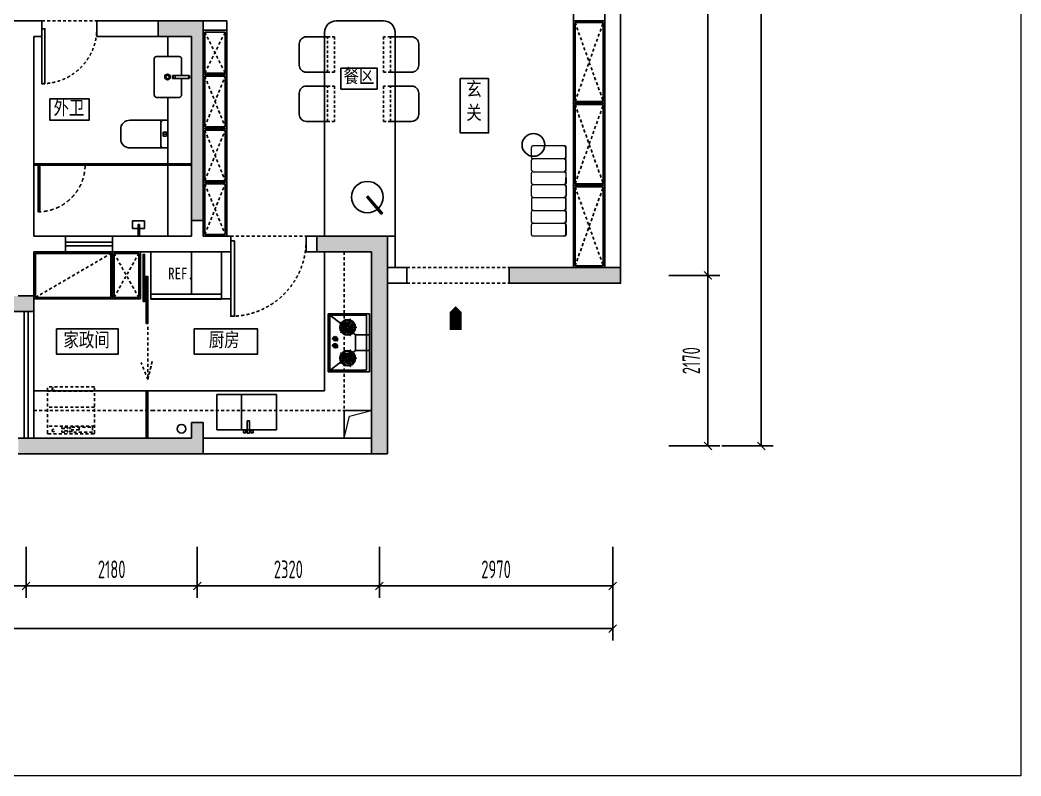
# Model space of a CAD drawing. Header units: millimetres. Extents: x 21217 to 46165, y -231 to 25473.
# Drawn here: x 33419 to 46165, y -231 to 9388 of the extents above; entities that cross this region are included whole.
import ezdxf

# ---------------------------------------------------------------- set-up
doc = ezdxf.new("R2010")
doc.units = ezdxf.units.MM
doc.linetypes.add('HIDDEN2', pattern=[4.7625, 3.175, -1.5875])
doc.linetypes.add('JIS_02_0.7', pattern=[1.35, 0.75, -0.6])
doc.layers.get('Defpoints').update_dxf_attribs({"color": 250})
doc.layers.add('FF-FUAN', color=51, linetype='Continuous')
doc.layers.add('Q◆06 新建墙体', color=7, linetype='Continuous')
for name, color, linetype, lineweight in [('Other Line', 25, 'Continuous', 0), ('Q◆02 墙柱填充', 250, 'Continuous', 0), ('Z☆08 细线层', 8, 'Continuous', 0)]:
    doc.layers.add(name, color=color, linetype=linetype, lineweight=lineweight)
doc.styles.add('CCD_DIM', font='ARCHS.SHX', dxfattribs={"width": 0.7})
doc.styles.add('仿宋', font='', dxfattribs={"width": 0.8})
doc.styles.get('仿宋').set_extended_font_data('FangSong_GB2312')
doc.dimstyles.new('海龍1：100', dxfattribs={"dimscale": 100, "dimtxt": 2.25, "dimasz": 1, "dimexe": 1.5, "dimexo": 1, "dimgap": 1, "dimtad": 1, "dimdec": 0, "dimdsep": 46, "dimtxsty": 'CCD_DIM', "dimblk": 'ARCHTICK', "dimcen": 1, "dimclrd": 66, "dimclre": 66, "dimclrt": 41, "dimadec": 0, "dimazin": 2, "dimtfac": 1, "dimtdec": 4, "dimtix": 1, "dimtmove": 2, "dimatfit": 3, "dimldrblk": 'hl_arrow3', "dimfxl": 5, "dimfxlon": 1, "dimtolj": 1, "dimarcsym": 0})

# ---------------------------------------------------------------- blocks, each defined once
blk = doc.blocks.new('_ArchTick')
at = {"color": 2, "linetype": 'ByBlock', "const_width": 0.15}
blk.add_lwpolyline([(-0.5, -0.5), (0.5, 0.5)], dxfattribs=at)
blk = doc.blocks.new('*D24')
at = {"color": 66, "lineweight": -2, "transparency": 16777216}
for p, q in [((30496, 2686), (30496, 2036)), ((33496, 2686), (33496, 2036)), ((30496, 2186), (33496, 2186))]:
    blk.add_line(p, q, dxfattribs=at)
at = {"layer": 'Defpoints', "color": 0, "lineweight": 15, "transparency": 16777216}
for p in [(33496, 3372), (30496, 3222), (33496, 2186)]:
    blk.add_point(p, dxfattribs=at)
at = {"color": 66, "lineweight": -2, "transparency": 16777216, "xscale": 100, "yscale": 100, "zscale": 100, "rotation": 180}
blk.add_blockref('_ArchTick', (30496, 2186), dxfattribs=at)
at = {"color": 66, "lineweight": -2, "transparency": 16777216, "xscale": 100, "yscale": 100, "zscale": 100}
blk.add_blockref('_ArchTick', (33496, 2186), dxfattribs=at)
at = {"color": 41, "transparency": 16777216, "insert": (31996, 2398), "char_height": 225, "attachment_point": 5, "style": 'CCD_DIM'}
blk.add_mtext('\\A1;3000', dxfattribs=at)
blk = doc.blocks.new('hl_arrow3')
at = {"color": 2}
blk.add_line((0, 0), (-1, 0), dxfattribs=at)
at = {"color": 2, "const_width": 0.1}
blk.add_lwpolyline([(-0.75, -1.3), (0, 0), (-0.75, 1.3)], dxfattribs=at)
blk = doc.blocks.new('*D25')
at = {"color": 66, "lineweight": -2, "transparency": 16777216}
for p, q in [((33496, 2686), (33496, 2036)), ((35676, 2686), (35676, 2036)), ((33496, 2186), (35676, 2186))]:
    blk.add_line(p, q, dxfattribs=at)
at = {"layer": 'Defpoints', "color": 0, "lineweight": 15, "transparency": 16777216}
for p in [(33496, 3372), (35676, 3372), (35676, 2186)]:
    blk.add_point(p, dxfattribs=at)
at = {"color": 66, "lineweight": -2, "transparency": 16777216, "xscale": 100, "yscale": 100, "zscale": 100, "rotation": 180}
blk.add_blockref('_ArchTick', (33496, 2186), dxfattribs=at)
at = {"color": 66, "lineweight": -2, "transparency": 16777216, "xscale": 100, "yscale": 100, "zscale": 100}
blk.add_blockref('_ArchTick', (35676, 2186), dxfattribs=at)
at = {"color": 41, "transparency": 16777216, "insert": (34586, 2398), "char_height": 225, "attachment_point": 5, "style": 'CCD_DIM'}
blk.add_mtext('\\A1;2180', dxfattribs=at)
blk = doc.blocks.new('*D26')
at = {"color": 66, "lineweight": -2, "transparency": 16777216}
for p, q in [((35676, 2686), (35676, 2036)), ((37996, 2686), (37996, 2036)), ((35676, 2186), (37996, 2186))]:
    blk.add_line(p, q, dxfattribs=at)
at = {"layer": 'Defpoints', "color": 0, "lineweight": 15, "transparency": 16777216}
for p in [(35676, 3372), (37996, 3394), (37996, 2186)]:
    blk.add_point(p, dxfattribs=at)
at = {"color": 66, "lineweight": -2, "transparency": 16777216, "xscale": 100, "yscale": 100, "zscale": 100, "rotation": 180}
blk.add_blockref('_ArchTick', (35676, 2186), dxfattribs=at)
at = {"color": 66, "lineweight": -2, "transparency": 16777216, "xscale": 100, "yscale": 100, "zscale": 100}
blk.add_blockref('_ArchTick', (37996, 2186), dxfattribs=at)
at = {"color": 41, "transparency": 16777216, "insert": (36836, 2398), "char_height": 225, "attachment_point": 5, "style": 'CCD_DIM'}
blk.add_mtext('\\A1;2320', dxfattribs=at)
blk = doc.blocks.new('*D27')
at = {"color": 66, "lineweight": -2, "transparency": 16777216}
for p, q in [((37996, 2686), (37996, 2036)), ((40966, 2686), (40966, 2036)), ((37996, 2186), (40966, 2186))]:
    blk.add_line(p, q, dxfattribs=at)
at = {"layer": 'Defpoints', "color": 0, "lineweight": 15, "transparency": 16777216}
for p in [(37996, 3394), (40966, 3394), (40966, 2186)]:
    blk.add_point(p, dxfattribs=at)
at = {"color": 66, "lineweight": -2, "transparency": 16777216, "xscale": 100, "yscale": 100, "zscale": 100, "rotation": 180}
blk.add_blockref('_ArchTick', (37996, 2186), dxfattribs=at)
at = {"color": 66, "lineweight": -2, "transparency": 16777216, "xscale": 100, "yscale": 100, "zscale": 100}
blk.add_blockref('_ArchTick', (40966, 2186), dxfattribs=at)
at = {"color": 41, "transparency": 16777216, "insert": (39481, 2398), "char_height": 225, "attachment_point": 5, "style": 'CCD_DIM'}
blk.add_mtext('\\A1;2970', dxfattribs=at)
blk = doc.blocks.new('*D28')
at = {"color": 66, "lineweight": -2, "transparency": 16777216}
for p, q in [((25206, 2144), (25206, 1494)), ((40966, 2144), (40966, 1494)), ((40966, 1644), (25206, 1644))]:
    blk.add_line(p, q, dxfattribs=at)
at = {"layer": 'Defpoints', "color": 0, "lineweight": 15, "transparency": 16777216}
for p in [(25206, 3706), (40966, 2852), (25206, 1644)]:
    blk.add_point(p, dxfattribs=at)
at = {"color": 66, "lineweight": -2, "transparency": 16777216, "xscale": 100, "yscale": 100, "zscale": 100, "rotation": 180}
blk.add_blockref('_ArchTick', (25206, 1644), dxfattribs=at)
at = {"color": 66, "lineweight": -2, "transparency": 16777216, "xscale": 100, "yscale": 100, "zscale": 100}
blk.add_blockref('_ArchTick', (40966, 1644), dxfattribs=at)
at = {"color": 41, "transparency": 16777216, "insert": (33086, 1856), "char_height": 225, "attachment_point": 5, "style": 'CCD_DIM'}
blk.add_mtext('\\A1;15760', dxfattribs=at)
blk = doc.blocks.new('*D35')
at = {"color": 66, "lineweight": -2, "transparency": 16777216}
for p, q in [((41679, 15738), (42329, 15738)), ((42179, 15738), (42179, 6138)), ((41679, 6138), (42329, 6138))]:
    blk.add_line(p, q, dxfattribs=at)
at = {"layer": 'Defpoints', "color": 0, "lineweight": 15, "transparency": 16777216}
for p in [(40466, 15738), (40674, 6138), (42179, 6138)]:
    blk.add_point(p, dxfattribs=at)
at = {"color": 66, "lineweight": -2, "transparency": 16777216, "xscale": 100, "yscale": 100, "zscale": 100}
for p, rotation in [((42179, 15738), 90), ((42179, 6138), 270)]:
    blk.add_blockref('_ArchTick', p, dxfattribs=dict(at, rotation=rotation))
at = {"color": 41, "transparency": 16777216, "insert": (41967, 10938), "char_height": 225, "attachment_point": 5, "rotation": 90, "style": 'CCD_DIM'}
blk.add_mtext('\\A1;9600', dxfattribs=at)
blk = doc.blocks.new('*D36')
at = {"color": 66, "lineweight": -2, "transparency": 16777216}
for p, q in [((41679, 6138), (42329, 6138)), ((42179, 6138), (42179, 3968)), ((41679, 3968), (42329, 3968))]:
    blk.add_line(p, q, dxfattribs=at)
at = {"layer": 'Defpoints', "color": 0, "lineweight": 15, "transparency": 16777216}
for p in [(40674, 6138), (40674, 3968), (42179, 3968)]:
    blk.add_point(p, dxfattribs=at)
at = {"color": 66, "lineweight": -2, "transparency": 16777216, "xscale": 100, "yscale": 100, "zscale": 100}
for p, rotation in [((42179, 6138), 90), ((42179, 3968), 270)]:
    blk.add_blockref('_ArchTick', p, dxfattribs=dict(at, rotation=rotation))
at = {"color": 41, "transparency": 16777216, "insert": (41967, 5053), "char_height": 225, "attachment_point": 5, "rotation": 90, "style": 'CCD_DIM'}
blk.add_mtext('\\A1;2170', dxfattribs=at)
blk = doc.blocks.new('*D37')
at = {"color": 66, "lineweight": -2, "transparency": 16777216}
for p, q in [((42358, 15838), (43008, 15838)), ((42858, 3968), (42858, 15838)), ((42358, 3968), (43008, 3968))]:
    blk.add_line(p, q, dxfattribs=at)
at = {"layer": 'Defpoints', "color": 0, "lineweight": 15, "transparency": 16777216}
for p in [(41352, 15838), (42858, 15838), (41352, 3968)]:
    blk.add_point(p, dxfattribs=at)
at = {"color": 66, "lineweight": -2, "transparency": 16777216, "xscale": 100, "yscale": 100, "zscale": 100}
for p, rotation in [((42858, 15838), 90), ((42858, 3968), 270)]:
    blk.add_blockref('_ArchTick', p, dxfattribs=dict(at, rotation=rotation))
at = {"color": 41, "transparency": 16777216, "insert": (42645, 9903), "char_height": 225, "attachment_point": 5, "rotation": 90, "style": 'CCD_DIM'}
blk.add_mtext('\\A1;11870', dxfattribs=at)
blk = doc.blocks.new('HFFVD')
at = {"color": 251, "linetype": 'JIS_02_0.7', "ltscale": 50}
blk.add_lwpolyline([(-1410227, -944635), (-1409727, -944635), (-1409727, -944535), (-1410227, -944535)], close=True, dxfattribs=at)
at = {"color": 2}
blk.add_lwpolyline([(-1409727, -944635), (-1409727, -944935, -0.414214), (-1409827, -945035), (-1410127, -945035, -0.414214), (-1410227, -944935), (-1410227, -944635)], format="xyb", dxfattribs=at)
blk = doc.blocks.new('JGFBGFBV')
at = {"color": 2}
for p, q in [((-1288079, -1148206), (-1288196, -1148206)), ((-1288312, -1148324), (-1288312, -1148806)), ((-1287962, -1148806), (-1287962, -1148324)), ((-1288312, -1148806), (-1287962, -1148806)), ((-1288293, -1148718), (-1287982, -1148718)), ((-1288137, -1148790), (-1288137, -1148747))]:
    blk.add_line(p, q, dxfattribs=at)
blk.add_lwpolyline([(-1288163, -1148790), (-1288112, -1148790), (-1288112, -1148747), (-1288163, -1148747)], close=True, dxfattribs=at)
for centre, radius, start, end in [((-1288201, -1148317), 112, 87.5217, 183.4945), ((-1288074, -1148317), 112, 356.5055, 92.4783), ((-1288291, -1148739), 21.3, 94.8555, 173.6794), ((-1287984, -1148739), 21.3, 6.3206, 85.1445)]:
    blk.add_arc(centre, radius, start, end, dxfattribs=at)
blk = doc.blocks.new('HGHBGGBF')
at = {"color": 251}
for points in [[(-122009, -1531607), (-121854, -1531607), (-121854, -1531371), (-122009, -1531371)], [(-121934, -1531507), (-121704, -1531507), (-121704, -1531479), (-121934, -1531479)]]:
    blk.add_lwpolyline(points, close=True, dxfattribs=at)
blk = doc.blocks.new('KJJJGHNHG')
at = {"color": 2, "ltscale": 1000}
for p, q in [((-1399026, -958955), (-1399026, -958484)), ((-1399026, -958484), (-1398226, -958484)), ((-1398693, -958955), (-1398693, -958484)), ((-1398226, -958484), (-1398226, -958955)), ((-1398618, -959003), (-1398618, -958838)), ((-1398618, -958838), (-1398585, -958838)), ((-1398585, -958838), (-1398585, -959003)), ((-1398226, -958955), (-1399026, -958955)), ((-1398585, -959003), (-1398618, -959003))]:
    blk.add_line(p, q, dxfattribs=at)
at = {"color": 2}
for p, q in [((-1398667, -958995), (-1398667, -958967)), ((-1398667, -958967), (-1398635, -958967)), ((-1398635, -958995), (-1398667, -958995)), ((-1398635, -958967), (-1398635, -958995)), ((-1398537, -958967), (-1398568, -958967)), ((-1398568, -958967), (-1398568, -958995)), ((-1398568, -958995), (-1398537, -958995)), ((-1398537, -958995), (-1398537, -958967))]:
    blk.add_line(p, q, dxfattribs=at)
blk = doc.blocks.new('JHHHBGFGBG')
at = {"color": 251, "linetype": 'HIDDEN2', "ltscale": 600}
for p, q in [((-1406821, -943394, 0), (-1406081, -943394, 0)), ((-1406821, -943921, 0), (-1406821, -943394, 0)), ((-1406551, -943394, 0), (-1406351, -943394, 0)), ((-1406551, -943571, 0), (-1406551, -943394, 0)), ((-1406351, -943394, 0), (-1406351, -943571, 0)), ((-1406081, -943394, 0), (-1406081, -943921, 0)), ((-1406551, -943571, 0), (-1406821, -943921, 0)), ((-1406351, -943571, 0), (-1406551, -943571, 0)), ((-1406351, -943571, 0), (-1406081, -943921, 0)), ((-1406081, -943921, 0), (-1406821, -943921, 0))]:
    blk.add_line(p, q, dxfattribs=at)
at = {"color": 2}
for p, q in [((-1406801, -943901, 0), (-1406801, -943434, 0)), ((-1406801, -943434, 0), (-1406101, -943434, 0)), ((-1406101, -943434, 0), (-1406101, -943901, 0)), ((-1406649, -943604, 0), (-1406649, -943564, 0)), ((-1406646, -943604, 0), (-1406646, -943564, 0)), ((-1406256, -943604, 0), (-1406256, -943564, 0)), ((-1406253, -943604, 0), (-1406253, -943564, 0)), ((-1406712, -943653, 0), (-1406751, -943640, 0)), ((-1406711, -943650, 0), (-1406750, -943637, 0)), ((-1406688, -943726, 0), (-1406712, -943759, 0)), ((-1406686, -943728, 0), (-1406710, -943761, 0)), ((-1406609, -943728, 0), (-1406585, -943761, 0)), ((-1406606, -943726, 0), (-1406582, -943759, 0)), ((-1406583, -943650, 0), (-1406545, -943637, 0)), ((-1406582, -943653, 0), (-1406544, -943640, 0)), ((-1406319, -943653, 0), (-1406358, -943640, 0)), ((-1406318, -943650, 0), (-1406357, -943637, 0)), ((-1406296, -943726, 0), (-1406320, -943759, 0)), ((-1406293, -943728, 0), (-1406317, -943761, 0)), ((-1406216, -943728, 0), (-1406192, -943761, 0)), ((-1406213, -943726, 0), (-1406190, -943759, 0)), ((-1406191, -943650, 0), (-1406152, -943637, 0)), ((-1406190, -943653, 0), (-1406151, -943640, 0)), ((-1406499, -943815, 0), (-1406499, -943850, 0)), ((-1406493, -943815, 0), (-1406493, -943850, 0)), ((-1406409, -943815, 0), (-1406409, -943850, 0)), ((-1406403, -943815, 0), (-1406403, -943850, 0)), ((-1406101, -943901, 0), (-1406801, -943901, 0))]:
    blk.add_line(p, q, dxfattribs=at)
at = {"color": 251}
for p, q in [((-1406526, -943831, 0), (-1406529, -943831, 0)), ((-1406526, -943834, 0), (-1406529, -943834, 0)), ((-1406497, -943803, 0), (-1406497, -943800, 0)), ((-1406496, -943863, 0), (-1406496, -943866, 0)), ((-1406494, -943803, 0), (-1406494, -943800, 0)), ((-1406475, -943811, 0), (-1406473, -943809, 0)), ((-1406436, -943831, 0), (-1406439, -943831, 0)), ((-1406436, -943834, 0), (-1406439, -943834, 0)), ((-1406407, -943803, 0), (-1406407, -943800, 0)), ((-1406406, -943863, 0), (-1406406, -943866, 0)), ((-1406404, -943803, 0), (-1406404, -943800, 0)), ((-1406385, -943811, 0), (-1406382, -943809, 0))]:
    blk.add_line(p, q, dxfattribs=at)
at = {"color": 2}
for centre, radius in [((-1406647, -943672, 0), 66), ((-1406255, -943672, 0), 66), ((-1406647, -943672, 0), 38.5), ((-1406647, -943672, 0), 16.5), ((-1406255, -943672, 0), 38.5), ((-1406255, -943672, 0), 16.5), ((-1406496, -943833, 0), 20), ((-1406406, -943833, 0), 20)]:
    blk.add_circle(centre, radius, dxfattribs=at)
at = {"color": 251}
for centre in [(-1406647, -943672, 0), (-1406255, -943672, 0)]:
    blk.add_circle(centre, 47.3, dxfattribs=at)
for centre, radius, start, end in [((-1406647, -943672, 0), 99, 90.9556, 161.0457), ((-1406647, -943672, 0), 88, 91.075, 160.9263), ((-1406647, -943672, 0), 99, 18.9556, 89.0457), ((-1406647, -943672, 0), 88, 19.075, 88.9263), ((-1406255, -943672, 0), 99, 90.9543, 161.0444), ((-1406255, -943672, 0), 88, 91.0737, 160.925), ((-1406255, -943672, 0), 99, 18.9543, 89.0444), ((-1406255, -943672, 0), 88, 19.0737, 88.925), ((-1406647, -943672, 0), 99, 162.9556, 233.0457), ((-1406647, -943672, 0), 88, 163.075, 232.9263), ((-1406647, -943672, 0), 88, 235.075, 304.9263), ((-1406675, -943672, 0), 5.5, 0.0007, 180.0007), ((-1406647, -943672, 0), 33, 180.0007, 213.5265), ((-1406670, -943687, 0), 5.5, 213.5265, 33.5265), ((-1406647, -943672, 0), 22, 180.0007, 213.5265), ((-1406649, -943645, 0), 5.5, 93.5265, 273.5265), ((-1406647, -943672, 0), 33, 60.0007, 93.5265), ((-1406647, -943672, 0), 22, 60.0007, 93.5265), ((-1406633, -943696, 0), 5.5, 120.0007, 300.0007), ((-1406633, -943648, 0), 5.5, 240.0007, 60.0007), ((-1406647, -943672, 0), 22, 300.0007, 333.5265), ((-1406647, -943672, 0), 33, 300.0007, 333.5265), ((-1406623, -943684, 0), 5.5, 333.5265, 153.5265), ((-1406647, -943672, 0), 88, 307.075, 16.9263), ((-1406647, -943672, 0), 99, 306.9556, 17.0457), ((-1406255, -943672, 0), 99, 162.9543, 233.0444), ((-1406255, -943672, 0), 88, 163.0737, 232.925), ((-1406255, -943672, 0), 88, 235.0737, 304.925), ((-1406279, -943684, 0), 5.5, 26.4735, 206.4735), ((-1406255, -943672, 0), 33, 206.4735, 239.9993), ((-1406268, -943648, 0), 5.5, 119.9993, 299.9993), ((-1406255, -943672, 0), 22, 206.4735, 239.9993), ((-1406255, -943672, 0), 33, 86.4735, 119.9993), ((-1406268, -943696, 0), 5.5, 239.9993, 59.9993), ((-1406255, -943672, 0), 22, 86.4735, 119.9993), ((-1406253, -943645, 0), 5.5, 266.4735, 86.4735), ((-1406232, -943687, 0), 5.5, 146.4735, 326.4735), ((-1406255, -943672, 0), 22, 326.4735, 359.9993), ((-1406227, -943672, 0), 5.5, 359.9993, 179.9993), ((-1406255, -943672, 0), 33, 326.4735, 359.9993), ((-1406255, -943672, 0), 88, 307.0737, 16.925), ((-1406255, -943672, 0), 99, 306.9543, 17.0444), ((-1406647, -943672, 0), 99, 234.9556, 305.0457), ((-1406496, -943833, 0), 33, 92.6046, 177.3941), ((-1406496, -943833, 0), 33, 182.6046, 269.9993), ((-1406496, -943833, 0), 30, 92.8653, 177.1333), ((-1406496, -943833, 0), 30, 182.8653, 269.9993), ((-1406496, -943833, 0), 18, 99.5934, 260.4053), ((-1406496, -943833, 0), 33, 44.9993, 87.3941), ((-1406496, -943833, 0), 30, 44.9993, 87.1333), ((-1406496, -943833, 0), 18, 279.5934, 80.4053), ((-1406406, -943833, 0), 33, 92.6046, 177.3941), ((-1406406, -943833, 0), 33, 182.6046, 269.9993), ((-1406406, -943833, 0), 30, 92.8653, 177.1333), ((-1406406, -943833, 0), 30, 182.8653, 269.9993), ((-1406406, -943833, 0), 18, 99.5934, 260.4053), ((-1406406, -943833, 0), 33, 44.9993, 87.3941), ((-1406406, -943833, 0), 30, 44.9993, 87.1333), ((-1406406, -943833, 0), 18, 279.5934, 80.4053), ((-1406255, -943672, 0), 99, 234.9543, 305.0444)]:
    blk.add_arc(centre, radius, start, end, dxfattribs=at)
at = {"color": 2}
for centre, radius, start, end in [((-1406647, -943564, 0), 1.65, 0.0007, 180.0007), ((-1406647, -943604, 0), 1.65, 180.0007, 0.0007), ((-1406255, -943564, 0), 1.65, 359.9993, 179.9993), ((-1406255, -943604, 0), 1.65, 179.9993, 359.9993), ((-1406750, -943639, 0), 1.65, 72.0007, 252.0007), ((-1406712, -943651, 0), 1.65, 252.0007, 72.0007), ((-1406687, -943727, 0), 1.65, 324.0007, 144.0007), ((-1406607, -943727, 0), 1.65, 36.0007, 216.0007), ((-1406583, -943651, 0), 1.65, 108.0007, 288.0007), ((-1406544, -943639, 0), 1.65, 288.0007, 108.0007), ((-1406358, -943639, 0), 1.65, 71.9993, 251.9993), ((-1406319, -943651, 0), 1.65, 251.9993, 71.9993), ((-1406294, -943727, 0), 1.65, 323.9993, 143.9993), ((-1406215, -943727, 0), 1.65, 35.9993, 215.9993), ((-1406190, -943651, 0), 1.65, 107.9993, 287.9993), ((-1406152, -943639, 0), 1.65, 287.9993, 107.9993), ((-1406711, -943760, 0), 1.65, 144.0007, 324.0007), ((-1406584, -943760, 0), 1.65, 216.0007, 36.0007), ((-1406496, -943816, 0), 3.01, 355.1237, 184.8749), ((-1406496, -943850, 0), 3.01, 175.1237, 4.8749), ((-1406406, -943816, 0), 3.01, 355.1237, 184.8749), ((-1406406, -943850, 0), 3.01, 175.1237, 4.8749), ((-1406318, -943760, 0), 1.65, 143.9993, 323.9993), ((-1406191, -943760, 0), 1.65, 215.9993, 35.9993)]:
    blk.add_arc(centre, radius, start, end, dxfattribs=at)
blk = doc.blocks.new('JHGFGB')
at = {"color": 2}
for p, q in [((-1403567, -1043977), (-1403567, -1043077)), ((-1403567, -1043077), (-1402967, -1043077)), ((-1403505, -1043977), (-1403505, -1043077)), ((-1402967, -1043077), (-1402967, -1043977)), ((-1403505, -1043461), (-1402967, -1043461)), ((-1402967, -1043977), (-1403567, -1043977))]:
    blk.add_line(p, q, dxfattribs=at)
blk = doc.blocks.new('KUJKJKU')
at = {"color": 2, "linetype": 'JIS_02_0.7', "ltscale": 50}
for p, q in [((22598, -156001), (22598, -156591)), ((23188, -155991), (22608, -155991)), ((23198, -156001), (23198, -156591)), ((23198, -156591), (22598, -156591))]:
    blk.add_line(p, q, dxfattribs=at)
at = {"color": 251, "linetype": 'JIS_02_0.7', "ltscale": 50}
for p, q in [((23004, -156076), (23004, -156012)), ((23198, -156091), (22598, -156091)), ((23004, -156044), (22911, -156044)), ((23198, -156333), (22598, -156333)), ((22598, -156534), (23198, -156534))]:
    blk.add_line(p, q, dxfattribs=at)
for points in [[(22853, -156030), (22781, -156030), (22781, -156013), (22853, -156013)], [(23173, -156012), (22911, -156012), (22911, -156076), (23173, -156076)], [(22853, -156076), (22781, -156076), (22781, -156059), (22853, -156059)]]:
    blk.add_lwpolyline(points, close=True, dxfattribs=at)
for centre, radius in [((22886, -156021, 0), 6.66), ((22673, -156034, 0), 15.2), ((22886, -156066, 0), 6.66), ((22673, -156561, 0), 15.2)]:
    blk.add_circle(centre, radius, dxfattribs=at)
at = {"color": 2, "linetype": 'JIS_02_0.7', "ltscale": 50}
for centre, start, end in [((22608, -156001, 0), 90, 180), ((23188, -156001, 0), 0, 90)]:
    blk.add_arc(centre, 10, start, end, dxfattribs=at)
blk = doc.blocks.new('BVC C C')
at = {"color": 251}
for p, q in [((-1304582, -1068346), (-1304582, -1068326)), ((-1304082, -1068346), (-1304082, -1068326))]:
    blk.add_line(p, q, dxfattribs=at)
blk.add_lwpolyline([(-1304582, -1067836), (-1304562, -1067836), (-1304562, -1068336), (-1304582, -1068336)], close=True, dxfattribs=at)
at = {"color": 251, "linetype": 'JIS_02_0.7', "ltscale": 50}
blk.add_arc((-1304582, -1068336), 500, 1.146, 90, dxfattribs=at)
blk = doc.blocks.new('A$C06E416F3')
at = {"color": 2, "lineweight": 0}
for p, q in [((0, 41), (0, 881)), ((4, 891), (3, 883)), ((6, 898), (4, 891)), ((10, 905), (6, 898)), ((15, 911), (10, 905)), ((21, 915), (15, 911)), ((27, 919), (21, 915)), ((35, 921), (27, 919)), ((43, 922), (35, 921)), ((41, 919), (300, 919)), ((310, 921), (302, 922)), ((317, 919), (310, 921)), ((324, 915), (317, 919)), ((329, 911), (324, 915)), ((334, 905), (329, 911)), ((338, 898), (334, 905)), ((340, 891), (338, 898)), ((341, 883), (340, 891)), ((341, 881), (341, 41)), ((345, 891), (344, 883)), ((347, 898), (345, 891)), ((351, 905), (347, 898)), ((356, 911), (351, 905)), ((362, 915), (356, 911)), ((368, 919), (362, 915)), ((376, 921), (368, 919)), ((384, 922), (376, 921)), ((382, 919), (644, 919)), ((654, 921), (646, 922)), ((661, 919), (654, 921)), ((668, 915), (661, 919)), ((674, 911), (668, 915)), ((679, 905), (674, 911)), ((682, 898), (679, 905)), ((684, 891), (682, 898)), ((682, 881), (682, 41)), ((685, 883), (684, 891)), ((686, 891), (685, 883)), ((688, 898), (686, 891)), ((692, 905), (688, 898)), ((697, 911), (692, 905)), ((703, 915), (697, 911)), ((709, 919), (703, 915)), ((717, 921), (709, 919)), ((725, 922), (717, 921)), ((985, 919), (723, 919)), ((995, 921), (987, 922)), ((1002, 919), (995, 921)), ((1009, 915), (1002, 919)), ((1015, 911), (1009, 915)), ((1020, 905), (1015, 911)), ((1023, 898), (1020, 905)), ((1026, 891), (1023, 898)), ((1027, 891), (1026, 883)), ((1026, 883), (1026, 891)), ((1026, 881), (1026, 41)), ((1029, 898), (1027, 891)), ((1033, 905), (1029, 898)), ((1038, 911), (1033, 905)), ((1044, 915), (1038, 911)), ((1050, 919), (1044, 915)), ((1058, 921), (1050, 919)), ((1066, 922), (1058, 921)), ((1064, 919), (1326, 919)), ((1336, 921), (1328, 922)), ((1343, 919), (1336, 921)), ((1350, 915), (1343, 919)), ((1356, 911), (1350, 915)), ((1361, 905), (1356, 911)), ((1364, 898), (1361, 905)), ((1367, 891), (1364, 898)), ((1367, 883), (1367, 891)), ((1367, 881), (1367, 41)), ((1374, 898), (1371, 891)), ((1371, 891), (1371, 883)), ((1377, 905), (1374, 898)), ((1382, 911), (1377, 905)), ((1388, 915), (1382, 911)), ((1395, 919), (1388, 915)), ((1402, 921), (1395, 919)), ((1410, 922), (1402, 921)), ((1408, 919), (1671, 919)), ((1680, 921), (1672, 922)), ((1687, 919), (1680, 921)), ((1694, 915), (1687, 919)), ((1700, 911), (1694, 915)), ((1705, 905), (1700, 911)), ((1708, 898), (1705, 905)), ((1711, 891), (1708, 898)), ((1708, 881), (1708, 41)), ((1712, 883), (1711, 891)), ((1715, 898), (1712, 891)), ((1712, 891), (1712, 883)), ((1718, 905), (1715, 898)), ((1723, 911), (1718, 905)), ((1729, 915), (1723, 911)), ((1736, 919), (1729, 915)), ((1743, 921), (1736, 919)), ((1751, 922), (1743, 921)), ((1749, 919), (2012, 919)), ((1749, 919), (2012, 919)), ((2021, 921), (2013, 922)), ((2029, 919), (2021, 921)), ((2035, 915), (2029, 919)), ((2041, 911), (2035, 915)), ((2046, 905), (2041, 911)), ((2050, 898), (2046, 905)), ((2052, 891), (2050, 898)), ((2053, 883), (2052, 891)), ((2056, 898), (2053, 891)), ((2053, 891), (2053, 883)), ((2053, 265), (2053, 881)), ((2059, 905), (2056, 898)), ((2064, 911), (2059, 905)), ((2070, 915), (2064, 911)), ((2077, 919), (2070, 915)), ((2084, 921), (2077, 919)), ((2092, 922), (2084, 921)), ((2091, 919), (2353, 919)), ((2091, 919), (2353, 919)), ((2362, 921), (2354, 922)), ((2370, 919), (2362, 921)), ((2376, 915), (2370, 919)), ((2382, 911), (2376, 915)), ((2387, 905), (2382, 911)), ((2391, 898), (2387, 905)), ((2393, 891), (2391, 898)), ((2394, 883), (2393, 891)), ((2394, 265), (2394, 881)), ((3, 65), (3, 57)), ((3, 57), (5, 49)), ((3, 43), (4, 35)), ((4, 35), (6, 27)), ((5, 49), (9, 42)), ((6, 27), (10, 21)), ((9, 42), (13, 35)), ((10, 21), (15, 15)), ((13, 35), (20, 30)), ((15, 15), (21, 10)), ((20, 30), (27, 25)), ((21, 10), (27, 6)), ((27, 25), (34, 23)), ((27, 6), (35, 4)), ((34, 23), (43, 22)), ((35, 4), (43, 3)), ((303, 19), (41, 19)), ((300, 0), (41, 0)), ((302, 3), (310, 4)), ((305, 22), (313, 23)), ((310, 4), (317, 6)), ((313, 23), (320, 25)), ((317, 6), (324, 10)), ((320, 25), (327, 29)), ((324, 10), (329, 15)), ((327, 29), (333, 34)), ((329, 15), (334, 21)), ((333, 34), (337, 40)), ((334, 21), (338, 27)), ((337, 40), (341, 46)), ((338, 27), (340, 35)), ((340, 35), (341, 43)), ((341, 46), (343, 54)), ((343, 54), (344, 62)), ((344, 62), (344, 54)), ((344, 54), (346, 46)), ((344, 43), (345, 35)), ((345, 35), (347, 27)), ((346, 46), (350, 39)), ((347, 27), (351, 21)), ((350, 39), (354, 32)), ((351, 21), (356, 15)), ((354, 32), (361, 26)), ((356, 15), (362, 10)), ((361, 26), (368, 22)), ((362, 10), (368, 6)), ((368, 22), (375, 20)), ((368, 6), (376, 4)), ((375, 20), (384, 19)), ((376, 4), (384, 3)), ((644, 16), (382, 16)), ((644, 0), (382, 0)), ((646, 19), (654, 20)), ((646, 3), (654, 4)), ((654, 20), (661, 22)), ((654, 4), (661, 6)), ((661, 22), (668, 26)), ((661, 6), (668, 10)), ((668, 26), (674, 31)), ((668, 10), (674, 15)), ((674, 31), (679, 36)), ((674, 15), (679, 21)), ((679, 36), (682, 43)), ((679, 21), (682, 27)), ((682, 43), (684, 50)), ((682, 27), (684, 35)), ((684, 50), (685, 58)), ((684, 35), (685, 43)), ((685, 58), (686, 50)), ((685, 43), (686, 35)), ((686, 50), (688, 43)), ((686, 35), (688, 27)), ((688, 43), (692, 36)), ((688, 27), (692, 21)), ((692, 36), (697, 31)), ((692, 21), (697, 15)), ((697, 31), (703, 26)), ((697, 15), (703, 10)), ((703, 26), (709, 22)), ((703, 10), (709, 6)), ((709, 22), (717, 20)), ((709, 6), (717, 4)), ((717, 20), (725, 19)), ((717, 4), (725, 3)), ((723, 16), (985, 16)), ((723, 0), (985, 0)), ((987, 19), (995, 20)), ((987, 3), (995, 4)), ((995, 20), (1003, 22)), ((995, 4), (1002, 6)), ((1002, 6), (1009, 10)), ((1003, 22), (1010, 26)), ((1009, 10), (1015, 15)), ((1010, 26), (1016, 32)), ((1015, 15), (1020, 21)), ((1016, 32), (1021, 39)), ((1020, 21), (1023, 27)), ((1021, 39), (1024, 46)), ((1023, 27), (1026, 35)), ((1024, 46), (1026, 54)), ((1026, 54), (1026, 62)), ((1026, 43), (1027, 35)), ((1026, 35), (1026, 43)), ((1027, 35), (1029, 27)), ((1029, 27), (1033, 21)), ((1030, 62), (1030, 54)), ((1030, 54), (1032, 46)), ((1032, 46), (1035, 39)), ((1033, 21), (1038, 15)), ((1035, 39), (1040, 32)), ((1038, 15), (1044, 10)), ((1040, 32), (1046, 26)), ((1044, 10), (1050, 6)), ((1046, 26), (1053, 22)), ((1050, 6), (1058, 4)), ((1053, 22), (1061, 20)), ((1058, 4), (1066, 3)), ((1061, 20), (1069, 19)), ((1326, 0), (1064, 0)), ((1326, 16), (1067, 16)), ((1328, 19), (1336, 20)), ((1328, 3), (1336, 4)), ((1336, 20), (1343, 22)), ((1336, 4), (1343, 6)), ((1343, 22), (1350, 26)), ((1343, 6), (1350, 10)), ((1350, 26), (1356, 31)), ((1350, 10), (1356, 15)), ((1356, 31), (1361, 36)), ((1356, 15), (1361, 21)), ((1361, 36), (1364, 43)), ((1361, 21), (1364, 27)), ((1364, 43), (1367, 50)), ((1364, 27), (1367, 35)), ((1367, 50), (1367, 58)), ((1367, 35), (1367, 43)), ((1371, 58), (1371, 50)), ((1371, 50), (1374, 43)), ((1371, 43), (1371, 35)), ((1371, 35), (1374, 27)), ((1374, 43), (1377, 36)), ((1374, 27), (1377, 21)), ((1377, 36), (1382, 31)), ((1377, 21), (1382, 15)), ((1382, 31), (1388, 26)), ((1382, 15), (1388, 10)), ((1388, 26), (1395, 22)), ((1388, 10), (1395, 6)), ((1395, 22), (1402, 20)), ((1395, 6), (1402, 4)), ((1402, 20), (1410, 19)), ((1402, 4), (1410, 3)), ((1408, 16), (1547, 16)), ((1547, 0), (1408, 0)), ((1671, 16), (1547, 16)), ((1547, 0), (1671, 0)), ((1672, 19), (1680, 20)), ((1672, 3), (1680, 4)), ((1680, 20), (1687, 22)), ((1680, 4), (1687, 6)), ((1687, 22), (1694, 26)), ((1687, 6), (1694, 10)), ((1694, 26), (1700, 31)), ((1694, 10), (1700, 15)), ((1700, 31), (1705, 36)), ((1700, 15), (1705, 21)), ((1705, 36), (1708, 43)), ((1705, 21), (1708, 27)), ((1708, 43), (1711, 50)), ((1708, 27), (1711, 35)), ((1711, 50), (1712, 58)), ((1711, 35), (1712, 43)), ((1712, 58), (1712, 50)), ((1712, 50), (1715, 43)), ((1712, 43), (1712, 35)), ((1712, 35), (1715, 27)), ((1715, 43), (1718, 36)), ((1715, 27), (1718, 21)), ((1718, 36), (1723, 31)), ((1718, 21), (1723, 15)), ((1723, 31), (1729, 26)), ((1723, 15), (1729, 10)), ((1729, 26), (1736, 22)), ((1729, 10), (1736, 6)), ((1736, 22), (1743, 20)), ((1736, 6), (1743, 4)), ((1743, 20), (1751, 19)), ((1743, 4), (1751, 3)), ((1749, 16), (2012, 16)), ((1749, 0), (2012, 0)), ((2013, 19), (2021, 20)), ((2013, 3), (2021, 4)), ((2021, 20), (2029, 22)), ((2021, 4), (2029, 6)), ((2029, 22), (2036, 26)), ((2029, 6), (2035, 10)), ((2035, 10), (2041, 15)), ((2036, 26), (2042, 32)), ((2041, 15), (2046, 21)), ((2042, 32), (2047, 39)), ((2046, 21), (2050, 27)), ((2047, 39), (2051, 46)), ((2053, 60), (2049, 60)), ((2049, 60), (2053, 60)), ((2050, 27), (2052, 35)), ((2051, 46), (2052, 54)), ((2052, 54), (2052, 62)), ((2052, 35), (2053, 43)), ((2053, 60), (2053, 265)), ((2053, 60), (2053, 41)), ((2053, 58), (2053, 50)), ((2053, 50), (2056, 43)), ((2053, 43), (2053, 35)), ((2053, 35), (2056, 27)), ((2056, 43), (2059, 36)), ((2056, 27), (2059, 21)), ((2059, 36), (2064, 31)), ((2059, 21), (2064, 15)), ((2064, 31), (2070, 26)), ((2064, 15), (2070, 10)), ((2070, 26), (2077, 22)), ((2070, 10), (2077, 6)), ((2077, 22), (2084, 20)), ((2077, 6), (2084, 4)), ((2084, 20), (2092, 19)), ((2084, 4), (2092, 3)), ((2091, 16), (2353, 16)), ((2091, 0), (2353, 0)), ((2354, 19), (2362, 20)), ((2354, 3), (2362, 4)), ((2362, 20), (2370, 22)), ((2362, 4), (2370, 6)), ((2370, 22), (2377, 26)), ((2370, 6), (2376, 10)), ((2376, 10), (2382, 15)), ((2377, 26), (2383, 32)), ((2382, 15), (2387, 21)), ((2383, 32), (2388, 39)), ((2387, 21), (2391, 27)), ((2388, 39), (2392, 46)), ((2391, 27), (2393, 35)), ((2392, 46), (2393, 54)), ((2393, 54), (2394, 62)), ((2393, 35), (2394, 43)), ((2394, 60), (2394, 265)), ((2394, 60), (2394, 41))]:
    blk.add_line(p, q, dxfattribs=at)
blk = doc.blocks.new('A$C26BC73FB')
at = {"color": 2}
for p, q in [((0, 242), (0, 278)), ((5, 278), (218, 278)), ((7, 242), (7, 278)), ((182, 242), (182, 278)), ((207, 242), (207, 278)), ((218, 242), (218, 278)), ((5, 242), (218, 242))]:
    blk.add_line(p, q, dxfattribs=at)
at = {"color": 2, "elevation": 0}
blk.add_lwpolyline([(100, 242), (100, 30, 0.414214), (130, 0), (420, 0, 0.414214), (450, 30), (450, 490, 0.414214), (420, 520), (130, 520, 0.414214), (100, 490), (100, 278)], format="xyb", dxfattribs=at)
at = {"color": 251}
for radius in [35, 22.5]:
    blk.add_circle((280, 260), radius, dxfattribs=at)

msp = doc.modelspace()

# ---------------------------------------------------------------- linework, layer by layer
at = {"color": 2}
for p, q in [((40466.5, 9378.2), (40466.5, 10314.8)), ((37446.5, 9378.2), (38046.5, 9378.2)), ((40466.5, 9378.2), (40866.5, 9378.2)), ((40466.5, 9378.2), (40466.5, 6238.2)), ((35302.1, 9178.2), (35302.1, 8924.2)), ((36051.5, 6638.2), (36051.5, 9258.2)), ((37296.5, 6638.2), (37296.5, 9228.2)), ((38196.5, 6638.2), (38196.5, 9228.2)), ((36051.5, 8693.2), (35751.5, 8693.2)), ((35302.1, 8404.2), (35302.1, 6631.5)), ((40466.5, 8331.5), (40866.5, 8331.5)), ((36051.5, 8008.2), (35751.5, 8008.2)), ((36051.5, 7323.2), (35751.5, 7323.2)), ((40466.5, 7284.8), (40866.5, 7284.8)), ((33996.5, 6563.2), (34596.5, 6563.2)), ((33996.5, 6513.2), (34596.5, 6513.2)), ((34596.5, 6438.2), (34596.5, 5838.2)), ((34951.5, 6438.2), (34951.5, 5838.2)), ((35085, 5838.2), (35085, 6438.2)), ((36101.5, 6438.2), (36101.5, 5838.2)), ((37296.5, 6438.2), (37296.5, 4668.2)), ((33596.5, 5838.2), (34596.5, 5838.2)), ((34596.5, 5838.2), (34951.5, 5838.2)), ((35085, 5838.2), (36101.5, 5838.2)), ((33471.5, 4068.2), (33471.5, 5678.2)), ((33521.5, 4068.2), (33521.5, 5678.2)), ((33596.5, 4668.2), (35101.5, 4668.2)), ((35101.5, 4668.2), (35751.5, 4668.2)), ((35751.5, 4668.2), (37296.5, 4668.2))]:
    msp.add_line(p, q, dxfattribs=at)
at = {"color": 251, "linetype": 'JIS_02_0.7', "ltscale": 50}
for p, q in [((33696.5, 9378.2), (34396.5, 9378.2)), ((40486.5, 8351.5), (40846.5, 9358.2)), ((40486.5, 9358.2), (40846.5, 8351.5)), ((35771.5, 8713.2), (36031.5, 9234.7)), ((35771.5, 9234.7), (36031.5, 8713.2)), ((35771.5, 8028.2), (36031.5, 8673.2)), ((35771.5, 8673.2), (36031.5, 8028.2)), ((40486.5, 7304.8), (40846.5, 8311.5)), ((40486.5, 8311.5), (40846.5, 7304.8)), ((35771.5, 7343.2), (36031.5, 7988.2)), ((35771.5, 7988.2), (36031.5, 7343.2)), ((35771.5, 6658.2), (36031.5, 7303.2)), ((35771.5, 7303.2), (36031.5, 6658.2)), ((40486.5, 6258.2), (40846.5, 7264.8)), ((40486.5, 7264.8), (40846.5, 6258.2)), ((36101.5, 6638.2), (37061.5, 6638.2)), ((33616.5, 5858.2), (34576.5, 6418.2)), ((34616.5, 5858.2), (34931.5, 6418.2)), ((34616.5, 6418.2), (34931.5, 5858.2)), ((37546.5, 6438.2), (37546.5, 4418.2)), ((38346.5, 6238.2), (39646.5, 6238.2)), ((38346.5, 6038.2), (39646.5, 6038.2)), ((33596.5, 4418.2), (35101.5, 4418.2)), ((35101.5, 4418.2), (37546.5, 4418.2))]:
    msp.add_line(p, q, dxfattribs=at)
for p, q in [((35176.5, 9378.2), (34396.5, 9378.2)), ((35176.5, 9178.2), (35176.5, 9378.2)), ((35176.5, 9178.2), (35176.5, 9378.2)), ((35176.5, 9378.2), (35751.5, 9378.2)), ((35176.5, 9178.2), (35601.5, 9178.2)), ((35601.5, 6838.2), (35751.5, 6838.2)), ((33996.5, 6638.2), (34596.5, 6638.2)), ((36101.5, 6638.2), (35751.5, 6638.2)), ((36101.5, 6438.2), (36101.5, 6638.2)), ((37061.5, 6638.2), (37061.5, 6438.2)), ((37196.5, 6638.2), (37061.5, 6638.2)), ((37196.5, 6438.2), (37196.5, 6638.2)), ((37196.5, 6638.2), (37196.5, 6438.2)), ((38096.5, 6638.2), (38096.5, 3868.2)), ((38096.5, 6638.2), (38096.5, 3868.2)), ((38096.5, 6638.2), (38196.5, 6638.2)), ((38196.5, 6638.2), (38196.5, 6238.2)), ((36101.5, 6438.2), (34951.5, 6438.2)), ((37196.5, 6438.2), (37061.5, 6438.2)), ((37896.5, 3868.2), (37896.5, 6438.2)), ((37896.5, 6438.2), (37896.5, 3868.2)), ((33396.5, 5878.2), (33596.5, 5878.2)), ((33596.5, 4068.2), (33596.5, 5678.2)), ((37546.5, 4068.2), (37546.5, 4418.2)), ((37896.5, 4068.2), (37896.5, 4418.2)), ((35601.5, 4268.2), (35751.5, 4268.2)), ((35601.5, 4268.2), (35601.5, 4068.2)), ((35751.5, 3868.2), (35751.5, 4268.2)), ((35601.5, 4068.2), (33396.5, 4068.2)), ((33396.5, 3868.2), (35746.5, 3868.2)), ((38096.5, 3868.2), (37546.5, 3868.2)), ((38096.5, 3868.2), (37896.5, 3868.2))]:
    msp.add_line(p, q)
at = {"color": 251}
for p, q in [((40486.5, 8351.5), (40486.5, 9358.2)), ((40486.5, 9358.2), (40846.5, 9358.2)), ((40846.5, 9358.2), (40846.5, 8351.5)), ((35771.5, 8713.2), (35771.5, 9234.7)), ((36031.5, 9234.7), (35771.5, 9234.7)), ((36031.5, 8713.2), (36031.5, 9234.7)), ((36031.5, 8713.2), (35771.5, 8713.2)), ((35771.5, 8028.2), (35771.5, 8673.2)), ((36031.5, 8673.2), (35771.5, 8673.2)), ((36031.5, 8028.2), (36031.5, 8673.2)), ((40846.5, 8351.5), (40486.5, 8351.5)), ((40486.5, 7304.8), (40486.5, 8311.5)), ((40486.5, 8311.5), (40846.5, 8311.5)), ((40846.5, 8311.5), (40846.5, 7304.8)), ((36031.5, 8028.2), (35771.5, 8028.2)), ((35771.5, 7343.2), (35771.5, 7988.2)), ((36031.5, 7988.2), (35771.5, 7988.2)), ((36031.5, 7343.2), (36031.5, 7988.2)), ((33596.5, 7560.2), (35601.5, 7560.2)), ((33596.5, 7540.2), (35601.5, 7540.2)), ((36031.5, 7343.2), (35771.5, 7343.2)), ((35771.5, 6658.2), (35771.5, 7303.2)), ((36031.5, 7303.2), (35771.5, 7303.2)), ((36031.5, 6658.2), (36031.5, 7303.2)), ((40846.5, 7304.8), (40486.5, 7304.8)), ((40486.5, 6258.2), (40486.5, 7264.8)), ((40486.5, 7264.8), (40846.5, 7264.8)), ((40846.5, 7264.8), (40846.5, 6258.2)), ((36031.5, 6658.2), (35771.5, 6658.2)), ((34616.5, 6418.2), (34931.5, 6418.2)), ((34616.5, 6418.2), (34616.5, 5858.2)), ((34931.5, 6418.2), (34931.5, 5858.2)), ((40846.5, 6258.2), (40486.5, 6258.2)), ((34616.5, 5858.2), (34931.5, 5858.2)), ((35025, 4668.2), (35025, 4068.2)), ((35045, 4668.2), (35045, 4068.2))]:
    msp.add_line(p, q, dxfattribs=at)
at = {"color": 7}
msp.add_line((33996.5, 6438.2), (34596.5, 6438.2), dxfattribs=at)
at = {"color": 1, "lineweight": 15}
msp.add_lwpolyline([(21217.3, 21522.3), (46165.3, 21522.3), (46165.3, -231.4), (21217.3, -231.4)], close=True, dxfattribs=at)
at = {"color": 2}
for points in [[(33736.5, 8578.2), (33736.5, 9278.2), (33696.5, 9278.2), (33696.5, 8578.2)], [(36101.5, 6578.2), (36101.5, 5618.2), (36149.5, 5618.2), (36149.5, 6578.2)]]:
    msp.add_lwpolyline(points, close=True, dxfattribs=at)
at = {"color": 251}
for points in [[(37505.4, 8777.3), (37965.6, 8777.3), (37965.6, 8509.6), (37505.4, 8509.6)], [(39024.5, 8643.9), (39385.3, 8643.9), (39385.3, 7952.5), (39024.5, 7952.5)], [(33799.4, 8385.9), (34298.8, 8385.9), (34298.8, 8111.9), (33799.4, 8111.9)], [(38018.9, 6917.1), (38034.4, 6930.2), (37848.9, 7147.5), (37833.4, 7134.4)], [(33616.5, 5858.2), (34576.5, 5858.2), (34576.5, 6418.2), (33616.5, 6418.2)], [(34985, 5805.2), (35005, 5805.2), (35005, 6405.2), (34985, 6405.2)], [(35025, 5525.2), (35045, 5525.2), (35045, 6125.2), (35025, 6125.2)], [(33885, 5460.1), (34668.6, 5460.1), (34668.6, 5135.2), (33885, 5135.2)], [(35637.3, 5460.1), (36440.9, 5460.1), (36440.9, 5135.2), (35637.3, 5135.2)]]:
    msp.add_lwpolyline(points, close=True, dxfattribs=at)
msp.add_lwpolyline([(39646.5, 6038.2), (41066.5, 6038.2), (41066.5, 6238.2), (39646.5, 6238.2)], close=True)
at = {"color": 8, "linetype": 'JIS_02_0.7', "ltscale": 50}
msp.add_lwpolyline([(35045, 5485.2), (35045.5, 4814.7), (35103, 5042.6), (35045.5, 4814.7), (34961.6, 5029.2)], dxfattribs=at)
at = {"color": 251}
msp.add_circle((39956.3, 7798.8), 144, dxfattribs=at)
at = {"color": 2}
msp.add_circle((37841.6, 7135.1), 200, dxfattribs=at)
msp.add_circle((35474.2, 4187.9), 55)
for centre, start, end in [((37446.5, 9228.2), 90, 180), ((38046.5, 9228.2), 0, 90)]:
    msp.add_arc(centre, 150, start, end, dxfattribs=at)
at = {"color": 251, "linetype": 'JIS_02_0.7', "ltscale": 50}
for centre, radius in [((33696.5, 9278.2), 700), ((36101.5, 6578.2), 960)]:
    msp.add_arc(centre, radius, 270, 0, dxfattribs=at)
at = {"color": 2}
for p in [(36051.5, 8693.2), (40466.5, 8331.5), (36051.5, 8008.2), (36051.5, 7323.2), (40466.5, 7284.8)]:
    msp.add_point(p, dxfattribs=at)
at = {"layer": 'Other Line', "color": 251}
msp.add_lwpolyline([(38966.5, 5746.8, 0, 300, 0), (38966.5, 5596.8, 150, 150, 0), (38966.5, 5444.9, 150, 150, 0)], format="xyseb", dxfattribs=at)
at = {"layer": 'Q◆02 墙柱填充'}
for points in [[(35176.5, 9178.2), (35176.5, 9378.2), (35751.5, 9178.2), (35751.5, 9378.2)], [(35601.5, 9178.2), (35601.5, 6838.2), (35751.5, 9178.2), (35751.5, 6838.2)], [(37196.5, 6438.2), (37196.5, 6638.2), (38096.5, 6438.2), (38096.5, 6638.2)], [(37896.5, 6438.2), (37896.5, 3868.2), (38096.5, 6438.2), (38096.5, 3868.2)], [(39646.5, 6238.2), (39646.5, 6038.2), (41066.5, 6238.2), (41066.5, 6038.2)], [(31657.1, 5878.2), (31657.1, 5678.2), (33596.5, 5878.2), (33596.5, 5678.2)], [(35601.5, 4068.2), (35601.5, 4268.2), (35751.5, 4068.2), (35751.5, 4268.2)], [(35751.5, 4068.2), (35751.5, 3868.2), (33396.5, 4068.2), (33396.5, 3868.2)]]:
    msp.add_solid(points, dxfattribs=at)
at = {"layer": 'Q◆06 新建墙体'}
for p, q in [((41066.5, 6038.2), (41066.5, 15938.2)), ((40866.5, 7568.2), (40866.5, 13938.2)), ((31546.5, 9378.2), (33696.5, 9378.2)), ((33596.5, 9378.2), (33596.5, 9378.2)), ((33696.5, 9178.2), (33696.5, 9378.2)), ((34396.5, 9178.2), (34396.5, 9378.2)), ((35176.5, 9378.2), (35751.5, 9378.2)), ((35751.5, 6638.2), (35751.5, 9378.2)), ((35751.5, 9378.2), (36051.5, 9378.2)), ((36051.5, 9258.2), (36051.5, 9378.2)), ((33596.5, 9178.2), (33696.5, 9178.2)), ((33596.5, 7588.2), (33596.5, 9178.2)), ((34396.5, 9178.2), (35601.5, 9178.2)), ((35601.5, 6638.2), (35601.5, 9178.2)), ((35751.5, 9258.2), (36051.5, 9258.2)), ((33596.5, 6638.2), (33596.5, 7588.2)), ((40866.5, 6238.2), (40866.5, 7568.2)), ((33596.5, 6638.2), (33996.5, 6638.2)), ((33596.5, 6638.2), (35601.5, 6638.2)), ((33996.5, 6438.2), (33996.5, 6638.2)), ((34596.5, 6438.2), (34596.5, 6638.2)), ((37196.5, 6438.2), (37196.5, 6638.2)), ((37196.5, 6638.2), (38096.5, 6638.2)), ((38096.5, 6238.2), (38096.5, 6638.2)), ((33596.5, 5678.2), (33596.5, 6438.2)), ((33596.5, 6438.2), (33996.5, 6438.2)), ((34596.5, 6438.2), (34951.5, 6438.2)), ((37196.5, 6438.2), (37896.5, 6438.2)), ((37896.5, 5678.2), (37896.5, 6438.2)), ((38096.5, 6238.2), (38346.5, 6238.2)), ((38346.5, 6038.2), (38346.5, 6238.2)), ((39646.5, 6238.2), (40866.5, 6238.2)), ((39646.5, 6038.2), (39646.5, 6238.2)), ((38096.5, 5878.2), (38096.5, 6038.2)), ((38096.5, 6038.2), (38346.5, 6038.2)), ((39646.5, 6038.2), (41066.5, 6038.2)), ((38096.5, 3868.2), (38096.5, 5878.2)), ((30396.5, 5678.2), (33596.5, 5678.2)), ((37896.5, 4068.2), (37896.5, 5678.2)), ((37546.5, 4418.2), (37896.5, 4418.2)), ((35751.5, 4268.2), (35601.5, 4268.2)), ((33396.5, 4068.2), (35601.5, 4068.2)), ((35751.5, 4068.2), (37896.5, 4068.2)), ((33396.5, 3868.2), (38096.5, 3868.2))]:
    msp.add_line(p, q, dxfattribs=at)
at = {"layer": 'Z☆08 细线层', "color": 8}
msp.add_lwpolyline([(37546.5, 4068.2), (37616.5, 4348.2), (37896.5, 4418.2)], dxfattribs=at)

# ---------------------------------------------------------------- block references
at = {"color": 7, "yscale": 0.8999999999068677}
for p, xscale, zscale, rotation in [((887506.4, 1277928.7), -0.8999999999068677, 0.9000000000004191, 270), ((-812035.9, 1277928.7), 0.8999999999068677, 0.8999999999068677, 90), ((887506.4, 1277302.4), -0.8999999999068677, 0.9000000000004191, 270), ((-812035.9, 1277302.4), 0.8999999999068677, 0.8999999999068677, 90)]:
    msp.add_blockref('HFFVD', p, dxfattribs=dict(at, xscale=xscale, zscale=zscale, rotation=rotation))
at = {"color": 7, "xscale": -1}
msp.add_blockref('A$C26BC73FB', (35577.1, 8404.2, 0), dxfattribs=at)
at = {"color": 7}
for name, p, rotation in [('JGFBGFBV', (-1113503.9, 1296074.5), 90), ('JHHHBGFGBG', (981263.6, -1401170, 0), 270)]:
    msp.add_blockref(name, p, dxfattribs=dict(at, rotation=rotation))
at = {"color": 7, "extrusion": (0, 0, -1), "xscale": 1.200000000011642, "yscale": 1.200000000011642, "zscale": -1.2, "rotation": 180}
msp.add_blockref('BVC C C', (-1599146.4, -1274455.3), dxfattribs=at)
at = {"color": 7, "linetype": 'ByBlock', "xscale": -0.639999999984866, "yscale": 0.639999999984866, "zscale": 0.6400000000000001, "rotation": 90}
msp.add_blockref('HGHBGGBF', (-945225.3, -71252.2), dxfattribs=at)
at = {"color": 7, "xscale": -1}
for name, p, rotation in [('JHGFGB', (1079062, 1409405.1), 270), ('KUJKJKU', (11169.1, -151869.2), 180)]:
    msp.add_blockref(name, p, dxfattribs=dict(at, rotation=rotation))
at = {"color": 7, "xscale": 0.9500000001862645, "yscale": 0.9500000001862645, "zscale": 0.9500000001862645}
msp.add_blockref('KJJJGHNHG', (1364998.9, 915182.1), dxfattribs=at)
at = {"layer": 'FF-FUAN', "color": 8, "xscale": 0.4799999999995634, "yscale": 0.4799999999995634, "zscale": 0.4799999999995634, "rotation": 90}
msp.add_blockref('A$C06E416F3', (40375.1, 6638.2), dxfattribs=at)

# ---------------------------------------------------------------- texts
at = {"color": 50, "width": 1819.543, "attachment_point": 1, "style": '仿宋'}
for s, insert, char_height in [('{\\fFangSong|b0|i0|c134|p49;餐区}', (37537.9, 8768.3), 180), ('{\\fFangSong|b0|i0|c134|p49;玄\\P关}', (39102, 8601.2), 180), ('{\\fFangSong|b0|i0|c134|p49;外卫}', (33845.3, 8363.7), 180), ('{\\fFangSong|b0|i0|c134|p49;REF.}', (35305, 6237.8), 150), ('{\\fFangSong|b0|i0|c134|p49;家政间 }', (33972.3, 5410), 180), ('{\\fFangSong|b0|i0|c134|p49; 厨房 }', (35724.6, 5410), 180)]:
    msp.add_mtext(s, dxfattribs=dict(at, insert=insert, char_height=char_height))

# ---------------------------------------------------------------- dimensions: what is measured, and where the dimension line sits
for base, p1, p2, picture, middle in [((42857.8, 15838.2), (41352.3, 3968.2), (41352.3, 15838.2), '*D37', (42645.3, 9903.2)), ((42179.1, 6138.2), (40466.5, 15738.2), (40673.6, 6138.2), '*D35', (41966.6, 10938.2)), ((42179.1, 3968.2), (40673.6, 6138.2), (40673.6, 3968.2), '*D36', (41966.6, 5053.2))]:
    dim = msp.add_linear_dim(base=base, p1=p1, p2=p2, angle=90, dimstyle='海龍1：100')
    dim.commit()
    dim.dimension.update_dxf_attribs({"geometry": picture, "text_midpoint": middle})
for base, p1, p2, picture, middle in [((25206.5, 1643.8), (40966.5, 2852.1), (25206.5, 3706.3), '*D28', (33086.5, 1856.3)), ((33496.5, 2185.6), (30496.5, 3221.8), (33496.5, 3371.8), '*D24', (31996.5, 2398.1)), ((35676.5, 2185.6), (33496.5, 3371.8), (35676.5, 3371.8), '*D25', (34586.5, 2398.1)), ((37996.5, 2185.6), (35676.5, 3371.8), (37996.5, 3393.9), '*D26', (36836.5, 2398.1)), ((40966.5, 2185.6), (37996.5, 3393.9), (40966.5, 3393.9), '*D27', (39481.5, 2398.1))]:
    dim = msp.add_linear_dim(base=base, p1=p1, p2=p2, dimstyle='海龍1：100')
    dim.commit()
    dim.dimension.update_dxf_attribs({"geometry": picture, "text_midpoint": middle})

doc.saveas('drawing.dxf')
